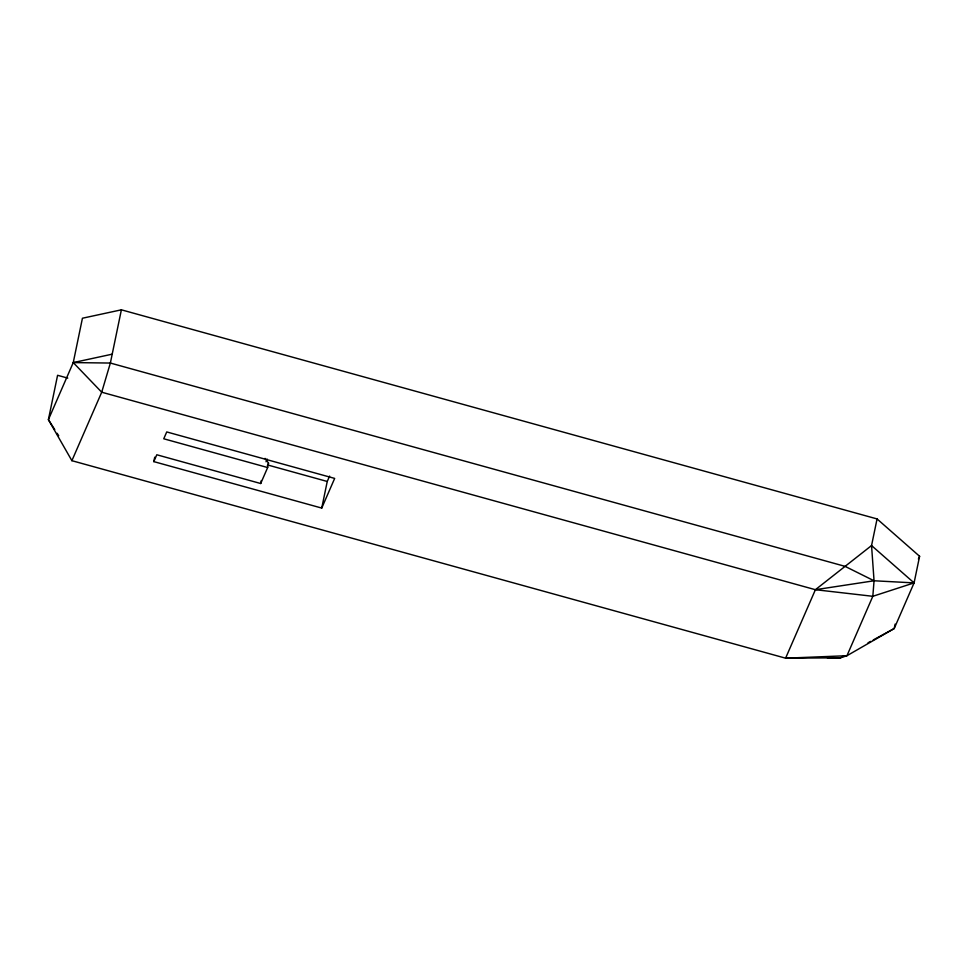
<?xml version="1.0" encoding="UTF-8"?>
<svg xmlns="http://www.w3.org/2000/svg" width="968" height="968" viewBox="0 0 968 968"><rect width="100%" height="100%" fill="white"/><g stroke="black" fill="none" stroke-linecap="round" stroke-linejoin="round"><path stroke-width="1.45" d="M54.74 429.562L48.4 419.652L73.253 362.589L82.437 318.23L121.387 309.82L877.068 518.933L871.551 545.553L874.056 580.776L872.821 596.3L846.952 655.723L840.502 657.816L785.592 658.18L71.886 460.683L48.4 419.652L57.584 375.294L67.772 378.113M265.038 458.372L268.535 463.091L267.652 467.544L163.749 438.782L166.738 431.934L334.662 478.41L321.739 508.079L153.803 461.615L156.792 454.766L260.695 483.516L261.287 480.551M121.387 309.82L110.364 363.048L101.713 392.209L71.886 460.683M153.803 461.615L154.723 457.174M321.739 508.079L327.244 481.471L329.604 476.075M895.122 624.118L894.202 628.547L846.952 655.723L785.592 658.18L815.407 589.706L871.551 545.553L914.082 582.893L894.202 628.547L873.245 639.969M112.191 354.179L73.253 362.589L101.713 392.209L815.407 589.706L872.821 596.3L914.082 582.893L919.6 556.285L877.068 518.933M266.031 461.76L267.192 459.098M267.374 465.753L268.535 463.091M260.695 483.516L267.652 467.544M918.39 559.044L919.6 556.285M844.423 655.675L840.502 657.816L827.289 657.756M868.006 642.825L870.631 641.397M815.407 589.706L874.056 580.776L914.082 582.893M785.592 658.18L801.068 657.768M73.253 362.589L110.364 363.048L845.052 566.353L874.056 580.776M267.894 465.039L327.244 481.471M57.124 433.289L58.709 435.757"/></g></svg>
